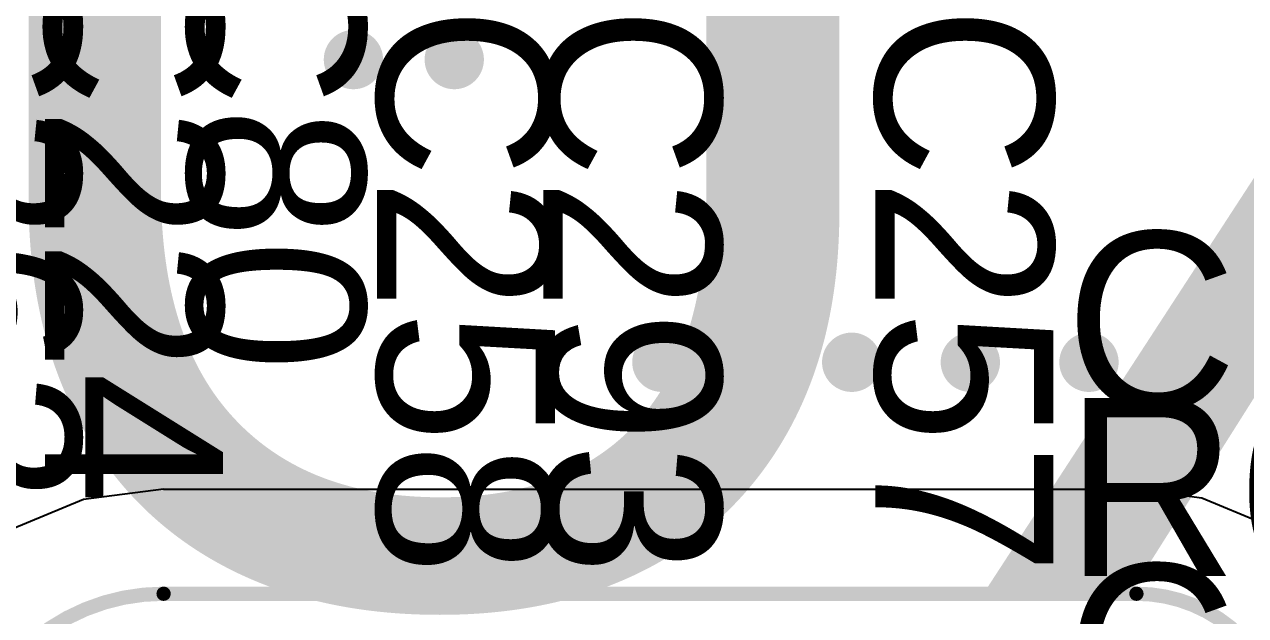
# Model space of a CAD drawing. Header units: millimetres. Extents: x 15 to 122, y 23 to 96.
# Drawn here: x 62.01 to 67.16, y 48.13 to 50.62 of the extents above; entities that cross this region are included whole.
import ezdxf

# ---------------------------------------------------------------- set-up
doc = ezdxf.new("R2010")
doc.units = ezdxf.units.MM
for name, color, linetype in [('BottomLayer', 5, 'Continuous'), ('BottomOverlay', 54, 'Continuous'), ('TopLayer', 1, 'Continuous'), ('TopOverlay', 2, 'Continuous')]:
    doc.layers.add(name, color=color, linetype=linetype)
doc.styles.get("Standard").update_dxf_attribs({"font": 'ARExthalf2.shx', "width": 0.1})

msp = doc.modelspace()

# ---------------------------------------------------------------- linework, layer by layer
at = {"layer": 'BottomLayer', "const_width": 0.12499848}
for points in [[(65.93750338, 49.20000066, 1), (66.06250186, 49.20000066, 1)], [(66.93750138, 49.20000066, 1), (67.06249986, 49.20000066, 1)]]:
    msp.add_lwpolyline(points, format="xyb", close=True, dxfattribs=at)
at = {"layer": 'TopLayer'}
for p, q in [((62.60000179999999, 48.66615362), (62.26259073999999, 48.62173156)), ((62.60000179999999, 48.66342565999999), (62.60000179999999, 48.66615362)), ((66.70000376, 48.66342565999999), (62.60000179999999, 48.66342565999999)), ((66.97541342, 48.62784534), (66.70000376, 48.66410384)), ((66.70000376, 48.66410384), (66.70000376, 48.66342565999999)), ((62.26259073999999, 48.62173156), (61.9481743, 48.49149814)), ((67.23205501999999, 48.52154126), (66.97541342, 48.62784534))]:
    msp.add_line(p, q, dxfattribs=at)
for points, const_width in [([(63.33750096, 50.47500192, 1), (63.46249943999999, 50.47500192, 1)], 0.12499848), ([(63.76250138, 50.47500192, 1), (63.88749986, 50.47500192, 1)], 0.12499848), ([(64.63750089999999, 49.20000066, 1), (64.76249938, 49.20000066, 1)], 0.12499848), ([(65.43750184, 49.20000066, 1), (65.56250032, 49.20000066, 1)], 0.12499848), ([(66.43750238, 49.20000066, 1), (66.56250086, 49.20000066, 1)], 0.12499848), ([(62.58500309999999, 48.22500134, 1), (62.61500049999999, 48.22500134, 1)], 0.02999994), ([(62.58500309999999, 48.22500134, 1), (62.61500049999999, 48.22500134, 1)], 0.02999994), ([(66.68500506, 48.22500134, 1), (66.71500246, 48.22500134, 1)], 0.02999994), ([(66.68500506, 48.22500134, 1), (66.71500246, 48.22500134, 1)], 0.02999994)]:
    msp.add_lwpolyline(points, format="xyb", close=True, dxfattribs=dict(at, const_width=const_width))
at = {"layer": 'TopLayer', "const_width": 0.05999988}
for points in [[(61.73749908, 47.36249862, -0.414213562372877), (62.60000179999999, 48.22500134)], [(66.70000376, 48.22500134, -0.414213562372877), (67.32500378, 47.60000132)]]:
    msp.add_lwpolyline(points, format="xyb", dxfattribs=at)
msp.add_lwpolyline([(62.60000179999999, 48.22500134), (66.70000376, 48.22500134)], dxfattribs=at)

# ---------------------------------------------------------------- texts
at = {"layer": 'BottomOverlay', "text_generation_flag": 2}
msp.add_text('ODROID-XU', height=4.50000116, dxfattribs=at).set_placement((96.00000104, 48.20000012))
at = {"layer": 'TopOverlay'}
for s, rotation, p in [('C263', 270, (61.50000146, 50.9999996)), ('C224', 270, (62.10000025999999, 50.9999996)), ('C80', 270, (62.70000159999999, 50.9999996)), ('C258', 270, (63.5, 50.7000002)), ('C293', 270, (64.20000114, 50.7000002)), ('C257', 270, (65.60000088, 50.7000002)), ('C149', 360, (66.40000182, 49.00000106)), ('R68', 360, (66.40000182, 48.29999992)), ('C150', 360, (66.40000182, 47.60000132))]:
    msp.add_text(s, height=0.75000104, rotation=rotation, dxfattribs=at).set_placement(p)

doc.saveas('drawing.dxf')
